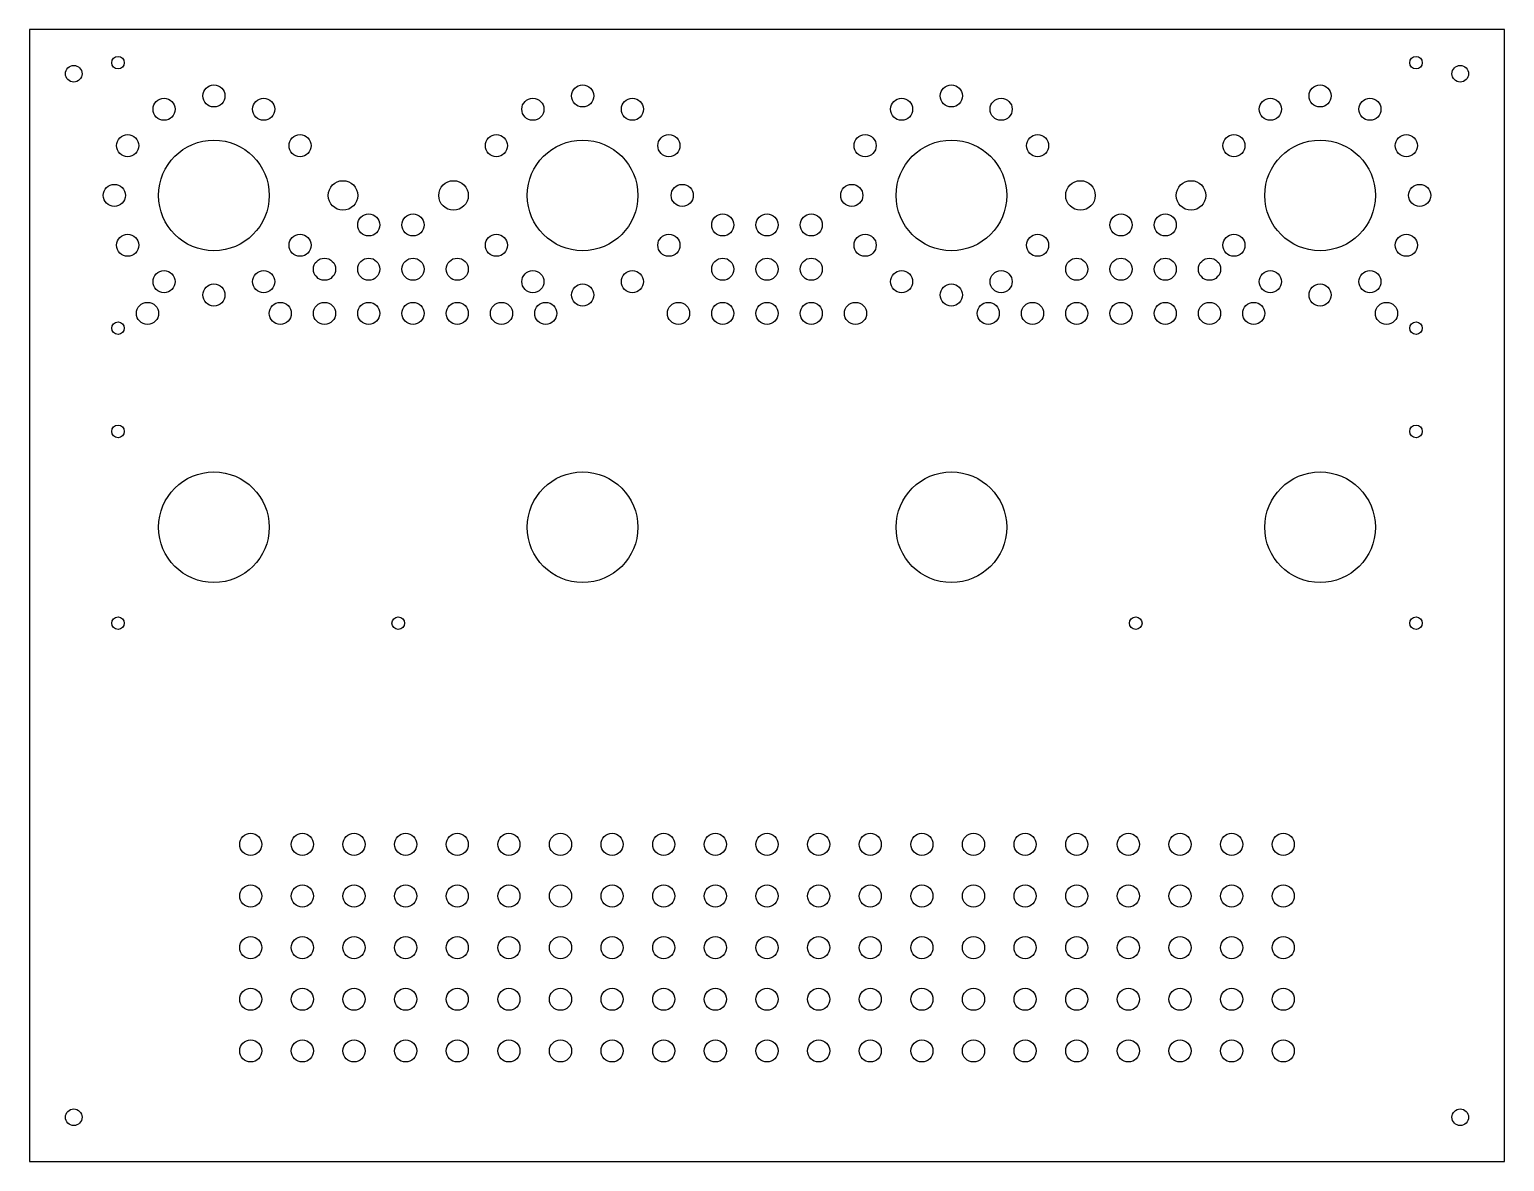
# Model space of a CAD drawing. Header units: metres. Extents: x 0 to 400, y 0 to 307.
import ezdxf

# ---------------------------------------------------------------- set-up
doc = ezdxf.new("R2010")
doc.units = ezdxf.units.M

msp = doc.modelspace()

# ---------------------------------------------------------------- linework, layer by layer
msp.add_lwpolyline([(0, 0), (400, 0), (400, 307), (0, 307)], close=True)
for centre, radius in [((12, 295), 2.25), ((24, 298), 1.7), ((376, 298), 1.7), ((388, 295), 2.25), ((50, 289), 3), ((150, 289), 3), ((250, 289), 3), ((350, 289), 3), ((36.5, 285.3827), 3), ((63.5, 285.3827), 3), ((136.5, 285.3827), 3), ((163.5, 285.3827), 3), ((236.5, 285.3827), 3), ((263.5, 285.3827), 3), ((336.5, 285.3827), 3), ((363.5, 285.3827), 3), ((26.6173, 275.5), 3), ((50, 262), 15), ((73.3827, 275.5), 3), ((126.6173, 275.5), 3), ((150, 262), 15), ((173.3827, 275.5), 3), ((226.6173, 275.5), 3), ((250, 262), 15), ((273.3827, 275.5), 3), ((326.6173, 275.5), 3), ((350, 262), 15), ((373.3827, 275.5), 3), ((23, 262), 3), ((85, 262), 4), ((115, 262), 4), ((177, 262), 3), ((223, 262), 3), ((285, 262), 4), ((315, 262), 4), ((377, 262), 3), ((92, 254), 3), ((104, 254), 3), ((188, 254), 3), ((200, 254), 3), ((212, 254), 3), ((296, 254), 3), ((308, 254), 3), ((26.6173, 248.5), 3), ((73.3827, 248.5), 3), ((126.6173, 248.5), 3), ((173.3827, 248.5), 3), ((226.6173, 248.5), 3), ((273.3827, 248.5), 3), ((326.6173, 248.5), 3), ((373.3827, 248.5), 3), ((80, 242), 3), ((92, 242), 3), ((104, 242), 3), ((116, 242), 3), ((188, 242), 3), ((200, 242), 3), ((212, 242), 3), ((284, 242), 3), ((296, 242), 3), ((308, 242), 3), ((320, 242), 3), ((36.5, 238.6173), 3), ((63.5, 238.6173), 3), ((136.5, 238.6173), 3), ((163.5, 238.6173), 3), ((236.5, 238.6173), 3), ((263.5, 238.6173), 3), ((336.5, 238.6173), 3), ((363.5, 238.6173), 3), ((50, 235), 3), ((150, 235), 3), ((250, 235), 3), ((350, 235), 3), ((32, 230), 3), ((68, 230), 3), ((80, 230), 3), ((92, 230), 3), ((104, 230), 3), ((116, 230), 3), ((128, 230), 3), ((140, 230), 3), ((176, 230), 3), ((188, 230), 3), ((200, 230), 3), ((212, 230), 3), ((224, 230), 3), ((260, 230), 3), ((272, 230), 3), ((284, 230), 3), ((296, 230), 3), ((308, 230), 3), ((320, 230), 3), ((332, 230), 3), ((368, 230), 3), ((24, 226), 1.7), ((376, 226), 1.7), ((24, 198), 1.7), ((376, 198), 1.7), ((50, 172), 15), ((150, 172), 15), ((250, 172), 15), ((350, 172), 15), ((24, 146), 1.7), ((100, 146), 1.7), ((300, 146), 1.7), ((376, 146), 1.7), ((60, 86), 3), ((74, 86), 3), ((88, 86), 3), ((102, 86), 3), ((116, 86), 3), ((130, 86), 3), ((144, 86), 3), ((158, 86), 3), ((172, 86), 3), ((186, 86), 3), ((200, 86), 3), ((214, 86), 3), ((228, 86), 3), ((242, 86), 3), ((256, 86), 3), ((270, 86), 3), ((284, 86), 3), ((298, 86), 3), ((312, 86), 3), ((326, 86), 3), ((340, 86), 3), ((60, 72), 3), ((74, 72), 3), ((88, 72), 3), ((102, 72), 3), ((116, 72), 3), ((130, 72), 3), ((144, 72), 3), ((158, 72), 3), ((172, 72), 3), ((186, 72), 3), ((200, 72), 3), ((214, 72), 3), ((228, 72), 3), ((242, 72), 3), ((256, 72), 3), ((270, 72), 3), ((284, 72), 3), ((298, 72), 3), ((312, 72), 3), ((326, 72), 3), ((340, 72), 3), ((60, 58), 3), ((74, 58), 3), ((88, 58), 3), ((102, 58), 3), ((116, 58), 3), ((130, 58), 3), ((144, 58), 3), ((158, 58), 3), ((172, 58), 3), ((186, 58), 3), ((200, 58), 3), ((214, 58), 3), ((228, 58), 3), ((242, 58), 3), ((256, 58), 3), ((270, 58), 3), ((284, 58), 3), ((298, 58), 3), ((312, 58), 3), ((326, 58), 3), ((340, 58), 3), ((60, 44), 3), ((74, 44), 3), ((88, 44), 3), ((102, 44), 3), ((116, 44), 3), ((130, 44), 3), ((144, 44), 3), ((158, 44), 3), ((172, 44), 3), ((186, 44), 3), ((200, 44), 3), ((214, 44), 3), ((228, 44), 3), ((242, 44), 3), ((256, 44), 3), ((270, 44), 3), ((284, 44), 3), ((298, 44), 3), ((312, 44), 3), ((326, 44), 3), ((340, 44), 3), ((60, 30), 3), ((74, 30), 3), ((88, 30), 3), ((102, 30), 3), ((116, 30), 3), ((130, 30), 3), ((144, 30), 3), ((158, 30), 3), ((172, 30), 3), ((186, 30), 3), ((200, 30), 3), ((214, 30), 3), ((228, 30), 3), ((242, 30), 3), ((256, 30), 3), ((270, 30), 3), ((284, 30), 3), ((298, 30), 3), ((312, 30), 3), ((326, 30), 3), ((340, 30), 3), ((12, 12), 2.25), ((388, 12), 2.25)]:
    msp.add_circle(centre, radius)

doc.saveas('drawing.dxf')
